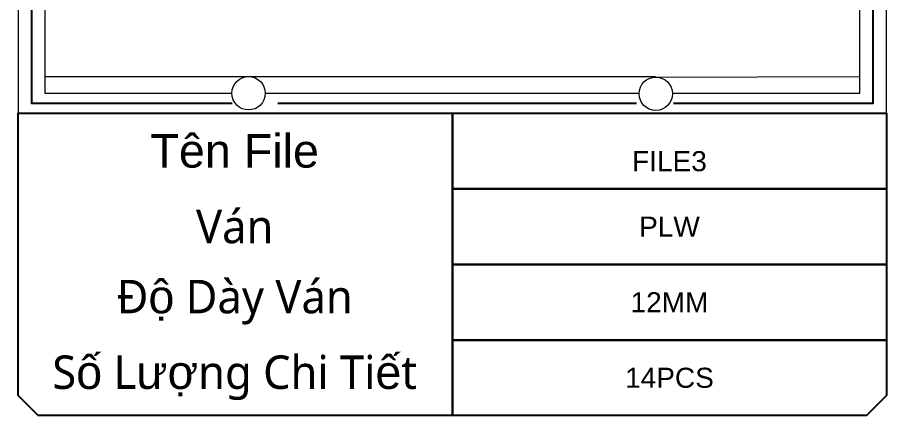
# Model space of a CAD drawing. Header units: millimetres. Extents: x -10628 to 24720, y -21829 to 4032.
# Drawn here: x 9419 to 10720, y -11150 to -10555 of the extents above; entities that cross this region are included whole.
import ezdxf
from ezdxf.enums import TextEntityAlignment as Align
from ezdxf.lldxf.tags import DXFTag

# ---------------------------------------------------------------- set-up
doc = ezdxf.new("R2010")
doc.units = ezdxf.units.MM
doc.layers.add('layer chu', color=7, linetype='Continuous', lineweight=9)
doc.layers.add('layer khung van cnc', color=7, linetype='Continuous', lineweight=25, true_color=0xfbf59b)
doc.layers.add('layer mau', color=7, linetype='Continuous')
doc.styles.add('Text Dim', font='arial.ttf')
tags = doc.linetypes.add('DATTRANHVAKEPVAN', pattern='A,32.156035,-1.521322,["DAT TRÁNH VA CHẠM KẸP VÁN",Text Dim,S=2.23494,R=0,X=0,Y=-0.877209],-47.8264', length=81.503757).pattern_tags.tags
tags[6] = DXFTag(74, 10)
tags = doc.linetypes.add('KVVIENMAY', pattern='A,46.311228,-10.280676,["KV VIỀN MÁY",Text Dim,S=10.028098,R=0,X=0,Y=-4.346144],-100.988212', length=157.580116).pattern_tags.tags
tags[6] = DXFTag(74, 10)

# ---------------------------------------------------------------- blocks, each defined once
blk = doc.blocks.new('khung van cnc')
at = {"color": 2, "linetype": 'DATTRANHVAKEPVAN', "lineweight": 5}
for p, q in [((-1453, -44.4), (-1148, -44.4)), ((-1148, -44.4), (-538.7, -44.4)), ((-539.1, -45.3), (-233, -44.4))]:
    blk.add_line(p, q, dxfattribs=at)
at = {"color": 250, "lineweight": 5}
blk.add_line((-1494.1, -99.4), (-193, -99.4), dxfattribs=at)
at = {"lineweight": 5}
blk.add_lwpolyline([(-193, -99.4), (-193, 2370.6), (-223, 2400.6), (-1463, 2400.6), (-1493, 2370.6), (-1493, -99.4)], close=True, dxfattribs=at)
at = {"color": 1, "linetype": 'KVVIENMAY'}
for points in [[(-511.9, -84.4), (-213, -84.4), (-213, 2370.6), (-228, 2385.6), (-1458, 2385.6), (-1473, 2370.6), (-1473, -84.4), (-1172.8, -84.4)], [(-1104, -84.4), (-567.2, -84.4)]]:
    blk.add_lwpolyline(points, dxfattribs=at)
at = {"lineweight": 5}
for points in [[(-513.5, -69.4), (-233, -69.4), (-233, 2370.6), (-1453, 2370.6), (-1453, -69.4), (-1173, -69.4)], [(-1123, -69.4), (-563.5, -69.4)]]:
    blk.add_lwpolyline(points, dxfattribs=at)
blk.add_lwpolyline([(-843, -551.3), (-1463, -551.3), (-1493, -521.3), (-1493, -99.4), (-843, -99.4)], close=True)
for centre in [(-1148, -69.4), (-538.5, -70.2)]:
    blk.add_circle(centre, 25, dxfattribs=at)
at = {"layer": 'layer mau'}
for points in [[(-843, -99.4), (-193, -99.4), (-193, -212.4), (-843, -212.4)], [(-843, -212.4), (-193, -212.4), (-193, -325.3), (-843, -325.3)], [(-843, -325.3), (-193, -325.3), (-193, -438.3), (-843, -438.3)], [(-843, -438.3), (-193, -438.3), (-193, -521.2), (-223, -551.2), (-843, -551.2)]]:
    blk.add_lwpolyline(points, close=True, dxfattribs=at)
at = {"color": 254, "lineweight": 5, "char_height": 50, "width": 647.53, "attachment_point": 5}
for s, insert in [('{\\fArial|b0|i0|c163|p34;Tên File}', (-1168.8, -155.9)), ('{\\fYu Gothic UI Semilight|b0|i0|c128|p34;Ván}', (-1168.8, -268.9)), ('{\\fYu Gothic UI Semilight|b0|i0|c128|p34;Đ\\fArial|b0|i0|c163|p34;ộ\\fYu Gothic UI Semilight|b0|i0|c128|p34; Dày Ván}', (-1168.8, -381.8)), ('{\\fYu Gothic UI Semilight|b0|i0|c128|p34;S\\fArial|b0|i0|c163|p34;ố\\fYu Gothic UI Semilight|b0|i0|c128|p34; L\\fArial|b0|i0|c163|p34;ượ\\fYu Gothic UI Semilight|b0|i0|c128|p34;ng Chi Ti\\fArial|b0|i0|c163|p34;ế\\fYu Gothic UI Semilight|b0|i0|c128|p34;t}', (-1168.8, -494.8))]:
    blk.add_mtext(s, dxfattribs=dict(at, insert=insert))
at = {"layer": 'layer mau'}
for tag, p in [('ÁGF', (-518, -155.9)), ('TENFILE', (-518, -268.9)), ('TENFILE', (-518, -381.8)), ('TENFILE', (-518, -494.8))]:
    blk.add_attdef(tag, text='', height=30, dxfattribs=at).set_placement(p, align=Align.MIDDLE_CENTER)

msp = doc.modelspace()

# ---------------------------------------------------------------- block references
at = {"layer": 'layer khung van cnc'}
ref = msp.add_blockref('khung van cnc', (10913.07, -10598.689), dxfattribs=at)
ref.add_attrib('TENFILE', '14PCS', dxfattribs={"layer": 'layer chu', "lineweight": 5, "height": 30, "style": 'Text Dim'}).set_placement((10395.066, -11093.448), align=Align.MIDDLE_CENTER)
ref.add_attrib('TENFILE', '12MM', dxfattribs={"layer": 'layer chu', "height": 30, "style": 'Text Dim'}).set_placement((10395.066, -10980.5), align=Align.MIDDLE_CENTER)
ref.add_attrib('TENFILE', 'PLW', dxfattribs={"layer": 'layer chu', "height": 30, "style": 'Text Dim'}).set_placement((10395.066, -10867.552), align=Align.MIDDLE_CENTER)
ref.add_attrib('ÁGF', 'FILE3', dxfattribs={"layer": 'layer chu', "height": 30, "style": 'Text Dim'}).set_placement((10395.066, -10754.603), align=Align.TOP_CENTER)

doc.saveas('drawing.dxf')
